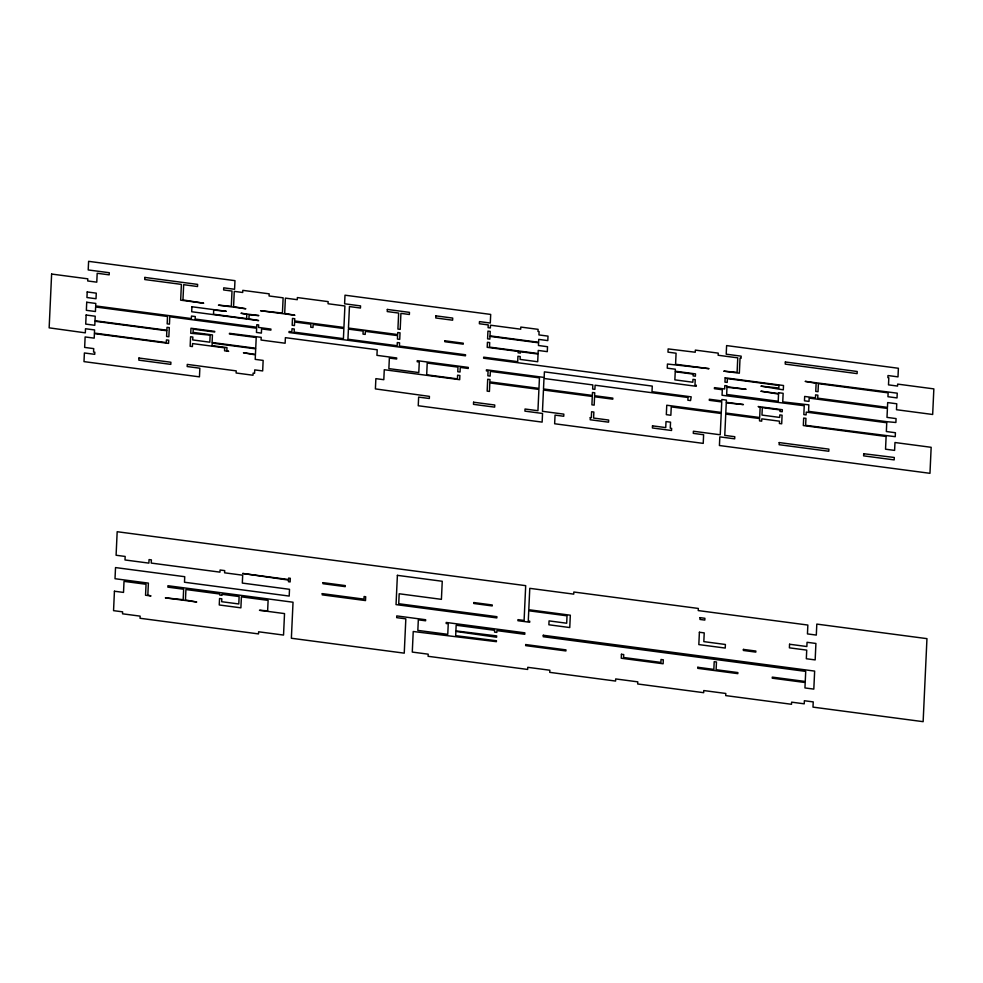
<?xml version="1.0" encoding="UTF-8"?>
<svg xmlns="http://www.w3.org/2000/svg" width="983" height="983" viewBox="0 0 983 983"><rect width="100%" height="100%" fill="white"/><g stroke="black" fill="none" stroke-linecap="round" stroke-linejoin="round"><path stroke-width="1.47" d="M51.62 274.048L49.15 327.843L85.312 332.844L85.509 328.74L94.577 329.944L94.429 333.09L166.311 342.588L166.434 339.921L168.707 340.216L168.56 343.411L94.405 333.618L94.196 338.14L85.128 336.948L84.649 347.417L93.717 348.621L93.557 352.037L94.823 352.209L94.737 354.335L84.391 352.971L83.997 361.621L199.451 376.858L199.856 368.207L187.175 366.536L187.274 364.41L236.215 370.874L236.117 372.999L253.024 375.236L253.123 373.11L254.572 373.294L254.732 369.891L262.67 370.935L263.149 360.417L255.211 359.373L255.42 354.888L243.44 352.774L255.445 354.359L255.691 348.854L212.205 343.116L212.095 345.635L226.987 347.601L226.852 350.575L228.67 351.361L224.554 350.808L224.689 347.835L192.557 343.583L192.41 346.569L190.149 346.274L190.591 336.739L192.852 337.034L192.717 339.934L209.821 342.195L210.153 335.154L190.751 333.274L190.972 328.236L214.712 331.369L214.675 332.033L193.221 329.194L193.073 332.365L212.439 334.92L212.095 342.489L255.727 348.252L256.219 337.513L229.42 333.974L229.457 333.323L261.195 337.341L261.06 340.044L285.131 343.227L285.389 337.661L377.202 349.776L376.944 355.354L396.69 357.959L396.641 359.016L389.366 358.058L388.875 368.625L418.795 372.569L419.274 362.014L417.197 361.732L417.247 360.675L468.301 367.409L468.252 368.478L460.253 367.421L460.032 372.029L457.771 371.734L457.98 367.126L427.212 363.059L426.683 374.793L457.439 378.848L457.611 375.187L459.872 375.494L459.688 379.684L384.267 369.731L383.812 379.696L375.875 378.652L375.395 388.899L429.436 396.382L429.338 398.508L418.635 397.107L418.242 405.746L542.137 422.112L542.542 413.462L524.934 411.14L525.033 409.014L537.934 410.71L538.917 389.428L489.817 382.94L489.423 391.443L487.163 391.136L487.703 379.254L489.976 379.549L489.866 381.883L538.967 388.359L539.446 377.877L490.345 371.39L490.136 376.096L487.863 375.789L488.084 371.095L486.401 370.874L486.45 369.805L544.152 377.435L544.41 371.857L652.27 386.098L652.012 391.676L691.196 396.849L690.545 400.572L687.879 400.216L688.002 397.488L595.096 385.225L594.899 389.342L592.638 389.035L592.823 384.931L543.98 378.48L543.501 388.961L592.344 395.412L592.479 392.5L594.74 392.795L594.604 395.707L612.839 398.115L612.79 399.184L594.555 396.776L594.174 405.131L591.913 404.824L592.294 396.468L543.452 390.018L542.469 411.312L563.837 414.138L563.738 416.264L555.051 415.109L554.645 423.759L703.226 443.382L703.619 434.732L693.298 433.368L693.396 431.242L720.232 434.781L721.215 413.499L671.254 406.901L670.861 415.256L666.327 414.654L666.757 405.229L721.264 412.43L721.743 401.949L709.296 400.302L709.345 399.245L721.792 400.88L721.854 399.503L726.4 400.106L726.29 402.317L743.418 404.578L726.265 402.833L725.798 413.032L759.675 417.505L760.142 407.306L758.151 406.532L782.333 409.714L782.247 411.754L779.974 411.459L780.047 409.936L762.317 407.601L761.972 415.084L779.703 417.431L779.814 414.912L782.087 415.219L781.694 423.808L779.421 423.501L779.531 421.191L761.8 418.856L761.69 421.166L759.515 420.871L759.626 418.561L725.749 414.089L724.766 435.383L734.793 436.71L734.694 438.836L719.814 436.87L719.421 445.52L929.967 473.315L931.159 447.302L894.972 442.522L894.604 450.398L885.536 449.194L886.113 436.489L803.332 425.553L803.676 418.07L805.949 418.365L805.63 425.32L895.243 436.685L895.415 432.729L886.347 431.525L886.752 422.751L806.232 412.11L806.109 414.912L803.836 414.605L804.241 405.721L722.05 395.252L722.308 389.735L714.408 388.69L714.457 387.634L724.655 388.973L724.815 385.582L727.051 385.877L727.015 386.737L746.097 389.268L726.99 387.277L726.658 394.453L778.217 401.261L778.548 394.085L760.842 391.209L778.573 393.544L778.61 392.709L783.144 393.311L782.751 401.863L808.849 404.861L808.554 411.349L886.801 421.682L895.894 422.481L896.066 418.586L886.998 417.382L887.416 408.436L809.156 398.103L809.009 401.408L804.475 400.806L804.672 396.444L815.46 397.869L815.595 394.859L817.868 395.166L817.733 398.164L887.465 407.367L887.674 402.575L896.754 403.78L896.484 409.714L932.67 414.482L933.85 388.887L897.651 384.107L897.565 386.073L888.497 384.869L888.816 377.791L887.895 377.669L887.993 375.543L897.995 376.87L898.388 368.269L726.609 345.586L726.216 354.187L741.157 356.153L741.059 358.291L740.039 358.156L739.339 373.208L723.771 371.156L737.103 372.373L737.766 357.849L718.143 355.256L718.241 353.13L695.35 350.108L695.251 352.233L668.145 348.916L667.985 352.147L676.083 353.216L675.579 364.251L709.05 368.674L667.445 364.029L667.248 368.158L675.346 369.227L675.26 371.205L695.497 373.884L695.386 376.194L693.113 375.899L693.199 374.118L675.235 371.746L674.854 379.856L692.831 382.227L692.954 379.352L695.227 379.647L694.981 385.053L696.308 385.238L696.259 386.294L483.636 358.217L483.685 357.161L517.697 361.646L517.943 356.239L520.216 356.546L520.081 359.409L537.701 361.732L538.057 354.052L520.437 351.73L520.376 353.081L518.102 352.786L518.164 351.423L487.199 347.331L487.433 342.293L489.694 342.588L489.485 347.11L538.082 353.524L538.229 350.452L547.298 351.644L547.519 346.716L538.451 345.512L538.573 342.809L489.976 336.395L489.853 339.135L487.593 338.828L487.937 331.124L490.21 331.418L490.001 335.854L538.598 342.281L538.733 339.393L547.801 340.597L548.01 336.125L538.942 334.933L539.089 331.615L537.996 331.468L538.094 329.342L520.806 327.069L520.707 329.194L490.492 325.201L490.37 327.966L488.096 327.671L488.232 324.906L479.372 323.739L479.471 321.601L490.296 323.038L490.689 314.425L344.996 295.195L344.603 303.796L360.552 305.897L360.454 308.035L349.444 306.573L348.461 328.052L397.66 334.552L397.759 332.524L400.032 332.819L399.725 339.381L397.451 339.074L397.611 335.621L365.357 331.357L365.209 334.404L363.022 334.122L363.157 331.062L348.412 329.121L347.945 339.233L397.157 345.733L397.304 342.539L399.565 342.834L399.417 346.028L465.537 354.765L465.487 355.821L289.014 332.524L289.063 331.468L291.865 331.836L292.012 328.727L294.286 329.035L294.138 332.131L343.411 338.644L343.878 328.519L313.135 324.464L312.987 327.511L310.751 327.216L310.898 324.169L294.605 322.019L294.445 325.57L292.172 325.275L292.492 318.418L294.753 318.713L294.654 320.95L343.927 327.462L344.91 305.983L328.052 303.747L328.15 301.621L297.37 297.566L297.271 299.692L285.389 298.119L284.689 313.368L294.912 315.26L260.581 310.726L282.428 313.073L283.129 297.824L269.072 295.969L269.17 293.831L242.801 290.354L242.703 292.479L234.273 291.373L233.573 306.622L245.836 308.773L218.435 305.16L231.312 306.327L232.013 291.066L223.632 289.96L223.731 287.835L234.568 289.272L234.974 280.659L88.605 261.331L88.212 269.944L109.273 272.721L109.174 274.847L97.182 273.274L96.776 282.17L87.708 280.966L87.806 278.828L51.62 274.048M86.135 315.027L85.718 324.095L94.798 325.287L94.982 321.269L166.852 330.755L166.594 336.469L168.855 336.764L169.285 327.622L167.012 327.314L166.877 330.227L95.007 320.741L95.216 316.219L86.135 315.027M86.725 302.248L86.357 310.321L95.425 311.513L95.634 306.991L167.515 316.477L167.171 323.862L169.445 324.157L169.776 316.784L256.649 328.248L256.452 332.438L261.392 333.09L261.576 328.9L270.878 330.128L270.927 329.072L258.517 327.425L258.64 324.906L256.809 324.673L256.698 327.192L195.15 319.057L195.273 316.538L191.476 316.047L191.366 318.566L95.683 305.934L95.793 303.44L86.725 302.248M87.204 291.963L86.946 297.53L96.015 298.734L96.273 293.155L87.204 291.963M114.433 591.225L113.549 610.652L122.617 611.844L122.531 613.81L140.139 616.132L140.041 618.27L258.517 633.912L258.615 631.786L283.534 635.067L284.529 613.589L259.463 610.283L267.634 610.824L268.113 600.38L241.4 596.853L240.896 607.838L219.258 604.975L219.553 598.512L221.814 598.807L221.691 601.707L238.795 603.967L239.127 596.558L222.023 594.297L221.974 595.354L219.713 595.047L219.762 594.002L185.922 589.53L185.443 599.974L196.735 602.001L165.353 597.861L183.17 599.679L183.649 589.235L167.872 587.146L167.933 585.721L293.032 602.223L291.373 638.25L404.246 653.154L405.832 618.848L396.69 617.643L396.763 615.911L425.651 619.732L425.602 620.789L418.328 619.831L417.836 630.398L447.756 634.342L448.248 623.787L446.171 623.505L446.208 622.448L524.848 632.831L524.775 634.293L496.906 630.619L496.82 632.401L494.56 632.094L494.633 630.312L456.161 625.237L455.903 630.902L496.661 635.915L496.599 637.23L455.879 631.43L455.682 635.669L496.44 640.744L496.403 641.678L413.229 631.504L412.282 652.073L428.195 654.174L428.096 656.3L527.662 669.448L527.76 667.322L549.853 670.234L549.755 672.36L615.591 681.059L615.69 678.934L637.783 681.846L637.684 683.971L703.668 692.683L703.767 690.558L725.81 693.47L725.712 695.595L791.524 704.283L791.622 702.157L804.229 703.828L804.364 700.732L813.236 701.899L812.99 707.121L923.135 721.669L926.957 638.643L816.812 624.094L816.308 635.079L807.448 633.912L807.854 625.053L698.237 610.578L698.335 608.452L573.839 592.012L573.74 594.137L529.776 588.338L528.793 609.718L570.324 615.211L569.759 627.547L548.883 624.783L549.055 620.887L566.687 623.222L567.019 615.825L528.743 610.775L528.276 620.998L529.739 621.195L529.69 622.251L517.918 620.703L517.967 619.634L524.099 620.445L525.696 585.659L117.174 531.717L116.092 555.248L125.173 556.452L125.001 559.966L148.888 563.124L149.06 559.585L151.382 559.892L151.235 563.075L219.971 572.143L220.069 570.005L224.714 570.619L224.603 572.819L242.69 575.202L242.322 583.079L289.506 589.308L289.199 596.067L184.485 582.243L184.743 576.702L115.527 567.572L115.011 578.717L148.384 583.116L147.843 595.01L151.013 595.968L145.545 595.243L146.049 584.271L124.018 581.358L123.514 592.417L114.433 591.225M138.947 358.033L138.849 360.159L170.796 364.374L170.895 362.248L138.947 358.033M144.857 277.427L144.759 279.553L181.388 284.382L180.663 300.171L203.69 303.206L182.961 299.938L183.661 284.689L197.522 286.52L197.62 284.394L144.857 277.427M191.931 306.757L191.697 311.746L258.627 320.581L248.932 318.897L249.117 314.757L258.848 315.592L240.97 313.233L246.807 314.462L246.622 318.603L213.508 314.228L213.704 310.087L226.237 311.279L191.931 306.757M242.764 573.482L288.547 580.081L288.474 581.715L290.132 581.936L290.304 578.287L288.633 578.065L288.572 579.528L242.764 573.482M322.289 593.634L322.227 594.862L365.504 600.576L365.688 596.73L364.103 596.521L363.98 599.139L322.289 593.634M323.051 582.649L323.002 583.718L345.217 586.642L345.266 585.585L323.051 582.649M387.339 309.436L387.241 311.562L398.656 313.073L397.918 329.072L400.192 329.366L400.917 313.368L409.37 314.486L409.469 312.361L387.339 309.436M397.39 575.35L396.038 604.606L496.833 617.914L496.894 616.685L398.729 603.722L399.184 593.769L441.416 599.347L442.252 581.272L397.39 575.35M435.874 315.85L435.776 317.976L452.61 320.2L452.708 318.074L435.874 315.85M444.906 340.782L444.857 341.728L463.239 344.161L463.288 343.202L444.906 340.782M473.585 402.219L473.487 404.345L494.658 407.134L494.756 405.008L473.585 402.219M473.867 602.554L473.818 603.501L492.2 605.933L492.25 604.975L473.867 602.554M525.708 644.553L525.659 645.622L565.913 650.943L565.962 649.874L525.708 644.553M543.292 635.264L543.218 636.726L805.716 671.389L805.249 681.465L772.294 677.115L772.245 678.184L805.2 682.534L804.954 687.94L813.813 689.108L814.649 671.094L543.292 635.264M590.291 417.628L590.193 419.753L608.563 422.174L608.661 420.048L593.585 418.058L593.855 412.037L591.594 411.742L591.311 417.763L590.291 417.628M621.44 654.273L621.256 658.241L663.12 663.771L663.304 659.802L661.031 659.495L660.895 662.407L623.578 657.48L623.714 654.567L621.44 654.273M652.503 425.848L652.405 427.974L671.536 430.493L671.635 428.367L670.271 428.183L670.541 422.162L666.007 421.572L665.737 427.593L652.503 425.848M697.819 667.285L697.77 668.342L737.815 673.638L737.864 672.569L716.115 669.693L716.472 661.989L714.199 661.682L713.842 669.398L697.819 667.285M699.392 632.253L698.827 644.59L725.233 648.067L725.393 644.479L703.828 641.629L704.221 632.892L699.392 632.253M700.068 617.656L699.982 619.45L704.811 620.089L704.897 618.295L700.068 617.656M725.171 377.804L724.962 382.129L727.211 382.424L727.383 378.627L778.954 385.434L778.831 387.99L760.916 386.122L783.304 389.846L783.512 385.508L725.171 377.804M743.418 649.407L743.369 650.463L755.804 652.11L755.853 651.041L743.418 649.407M779.236 442.571L779.138 444.697L828.792 451.258L828.89 449.133L779.236 442.571M785.343 361.99L785.245 364.115L857.115 373.614L857.213 371.488L785.343 361.99M789.57 644.246L789.398 647.834L806.724 650.119L806.33 658.745L815.165 659.912L815.915 643.46L807.055 642.292L806.859 646.531L789.57 644.246M805.36 381.392L816.136 383.345L815.755 391.406L818.028 391.701L818.397 383.653L888.128 392.856L887.944 396.714L897.024 397.918L897.246 393.175L805.36 381.392M863.713 453.728L863.615 455.854L894.174 459.897L894.284 457.476L863.713 453.728"/></g></svg>
